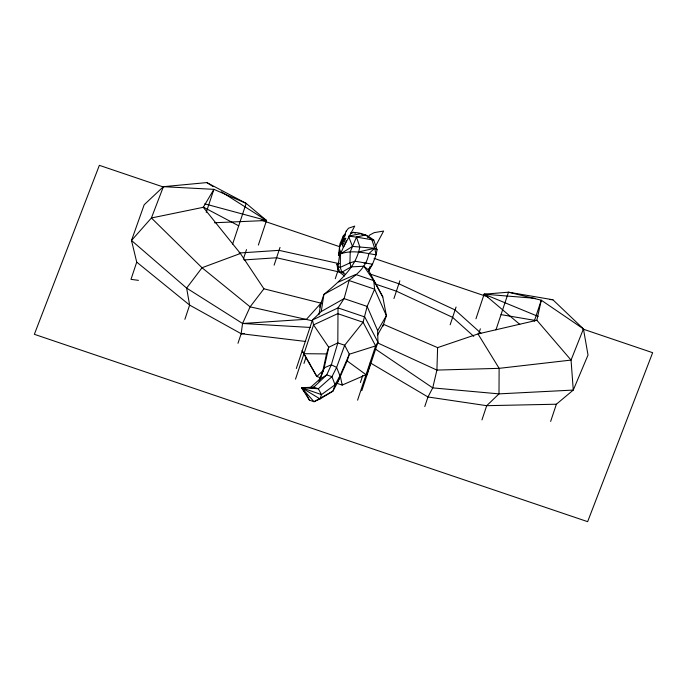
<?xml version="1.0" encoding="UTF-8"?>
<svg xmlns="http://www.w3.org/2000/svg" width="687" height="687" viewBox="0 0 687 687"><rect width="100%" height="100%" fill="white"/><g stroke="black" fill="none" stroke-linecap="round" stroke-linejoin="round"><path stroke-width="1.03" d="M344.822 236.234L345.192 234.215L343.5 235.495L339.936 243.902L339.438 247.784L340.426 253.907L340.288 267.372L341.851 272.25L345.415 274.396M377.567 335.05L383.501 324.341L437.61 347.622L436.915 370.07L432.733 387.88L427.967 396.974L424.781 406.541M237.985 343.294L241.163 333.719L242.563 323.491L250.111 306.84L263.92 288.806L320.992 303.173L318.914 314.775M340.074 251.717L337.944 266.616L339.043 271.82L344.582 275.968M296.32 368.49L312.448 319.996L321.25 311.512L323.878 294.491C338.906 281.799 356.424 267.303 359.773 246.788L356.493 237.092L348.455 236.13M342.968 238.406L343.5 235.495M350.859 232.859C358.915 231.407 367.425 235.194 373.762 240.064L377.043 249.759L376.115 254.86L372.509 264.22L368.318 269.854L382.796 296.913L386.386 315.659L382.822 326.377M344.29 238.492L343.277 241.472L343.517 239.48L344.29 238.492L345.836 238.234L342.95 244.581L341.8 243.061L343.517 239.48M319.584 380.177L322.255 373.582L326.514 353.917L328.738 347.253L337.815 342.916L344.676 345.235L349.322 354.226L347.107 360.89L338.081 381.56L332.946 391.126L314.011 401.706L309.433 400.152L301.559 387.691L313.744 387.193L318.33 388.748L321.473 394.621L320.039 398.941L314.011 401.706L301.559 387.691L318.33 388.748L331.95 376.665L336.613 367.442L344.676 345.235L363.079 322.237L367.15 306.419L374.63 289.184L373.711 280.597L363.878 266.238L351.04 266.891L341.851 272.25L339.043 271.82L337.669 268.737L336.974 264.203L338.94 263.361M550.639 421.449L556.376 404.214L573.276 390.07L571.052 360.082L536.856 320.262L541.279 300.202L508.492 292.198L484.146 294.173L475.962 318.768M342.435 384.11L342.178 385.081L336.089 383.02M319.635 307.252L323.878 294.491C340.469 284.667 365.115 275.418 368.807 253.709L374.673 248.256L371.925 239.918L365.802 234.894L356.493 237.092L350.215 251.82L349.932 262.898L351.04 266.891M339.859 250.377L338.459 255.495L339.438 247.784L345.192 234.215M258.355 245.079L266.53 220.493L246.169 203.378L206.847 182.587L163.403 186.675L144.184 204.752L131.5 240.484L136.722 262.125L130.994 279.351L138.439 280.356M206.237 212.377L213.897 189.346L246.169 203.378L232.618 244.091M184.889 319.309L189.621 305.088L186.632 288.102L131.5 240.484L151.406 217.985L163.403 186.675L213.897 189.346L203.266 207.311L151.406 217.985L202.038 267.75L250.111 306.84L312.542 320.846M243.353 259.068L246.496 249.621M274.113 265.165L280.03 247.389M295.513 379.155L313.564 324.891L312.448 319.996L338.021 307.896L344.101 298.613L349.09 280.536L374.63 289.184L386.386 315.659L377.661 330.619L377.936 342.169L361.8 390.663M303.972 363.432L305.998 357.343M335.273 278.716L338.356 269.45M318.794 381.294L324.161 367.846L328.738 347.253L313.564 324.891L337.721 313.65L363.079 322.237L375.634 345.905L357.583 400.169M322.255 373.582L324.161 367.846L331.34 364.78L336.613 367.442L339.988 375.832L338.081 381.56M360.392 382.539L362.753 375.428M366.454 375.574L370.387 363.767M393.934 298.579L399.851 280.794M450.157 324.779L456.074 306.995M478.444 334.552L480.359 328.807M495.954 329.863L508.492 292.198L552.889 299.755L583.435 328.901L588.02 355.033L573.276 390.07L498.994 393.874L432.733 387.88L375.755 349.271M481.965 419.903L486.697 405.682L498.994 393.874L499.123 368.318L477.98 333.942L437.61 347.622M534.28 321.241L541.279 300.202L583.435 328.901L571.052 360.082L499.114 368.344L436.906 370.087L377.97 343.071M368.438 271.167L370.224 266.29M340.426 253.907L352.508 246.427L374.673 248.256L376.115 254.86C364.308 252.919 352.173 249.664 340.426 253.907L346.342 240.819M368.524 271.202L372.509 264.22L355.231 261.249L349.932 262.898L340.288 267.372L337.944 266.616L336.974 264.203L338.451 264.452M375.231 246.788L383.612 231.047L374.235 232.635L369.52 235.152L367.631 237.754M370.774 266.479L368.318 269.854L363.878 266.238M320.992 303.173L306.479 319.266L242.563 323.491L186.632 288.102L202.047 267.724L240.398 253.494L263.92 288.806M340.211 375.677L342.178 385.081L366.051 374.707L367.7 372.947M322.856 370.774L316.819 376.493L302.211 350.774L316.819 376.493L320.881 377.867M310.052 387.863L319.403 379.482L326.729 374.904L331.34 364.78L337.815 342.916L338.021 307.896L364.78 316.956L377.936 342.169L375.634 345.905L349.322 354.226L339.988 375.832L335.05 384.78L332.946 391.126L320.039 398.941L301.559 387.691L304.513 391.813M321.25 311.512L344.101 298.613L367.15 306.419L377.661 330.619M312.018 387.983L313.744 387.193L326.729 374.904L331.95 376.665L335.05 384.78L321.473 394.621L301.559 387.691M338.682 281.979L355.686 274.491L373.711 280.597L382.796 296.913M350.739 233.408L353.693 232.18L355.299 233.228M477.98 333.942L536.856 320.262M358.837 251.889L374.673 248.256L377.043 249.759M349.485 235.924L360.787 233.649L362.573 234.722M136.722 262.125L189.621 305.088L241.163 333.719L244.357 333.47M239.102 253.014L279.042 250.351L339.163 263.671M244.091 259.926L276.578 257.762L340.769 272.335M214.447 222.751L266.53 220.493L221.317 191.776M556.376 404.214L486.697 405.682L427.967 396.974L370.233 362.839M364.127 263.301L366.197 263.31M303.98 353.693L326.514 353.917M242.563 323.491L310.43 327.45M373.762 240.064L356.493 237.092L358.408 237.427M519.784 324.376L484.146 294.173L534.907 298.295M549.72 299.498L552.889 299.755M241.163 333.719L305.775 341.473M501.029 314.629L535.912 320.571M341.851 272.25L343.947 272.61M204.735 203.841L266.53 220.493M163.609 187.096L99.357 165.335L34.35 334.311L587.643 521.665L652.65 352.689L582.499 328.927M261.215 220.141L339.498 246.65M374.072 258.355L487.942 296.913M369.529 273.83L398.864 283.757L455.086 309.957L480.969 333.204M375.162 283.98L396.399 291.168L452.621 317.368L473.772 336.364M484.146 294.173L538.17 316.441M203.137 207.002L238.707 225.808M206.847 182.587L213.185 186.606M347.107 360.89L366.051 374.707M337.669 268.737L339.266 270.111M203.266 207.311L240.398 253.494M306.282 394.278L309.433 400.152M348.824 237.067L352.508 246.427M309.15 362.444L309.837 364.368M346.205 231.141L341.465 243.009L343.371 247.389L354.715 226.083L348.524 228.221L346.205 231.141"/></g></svg>
